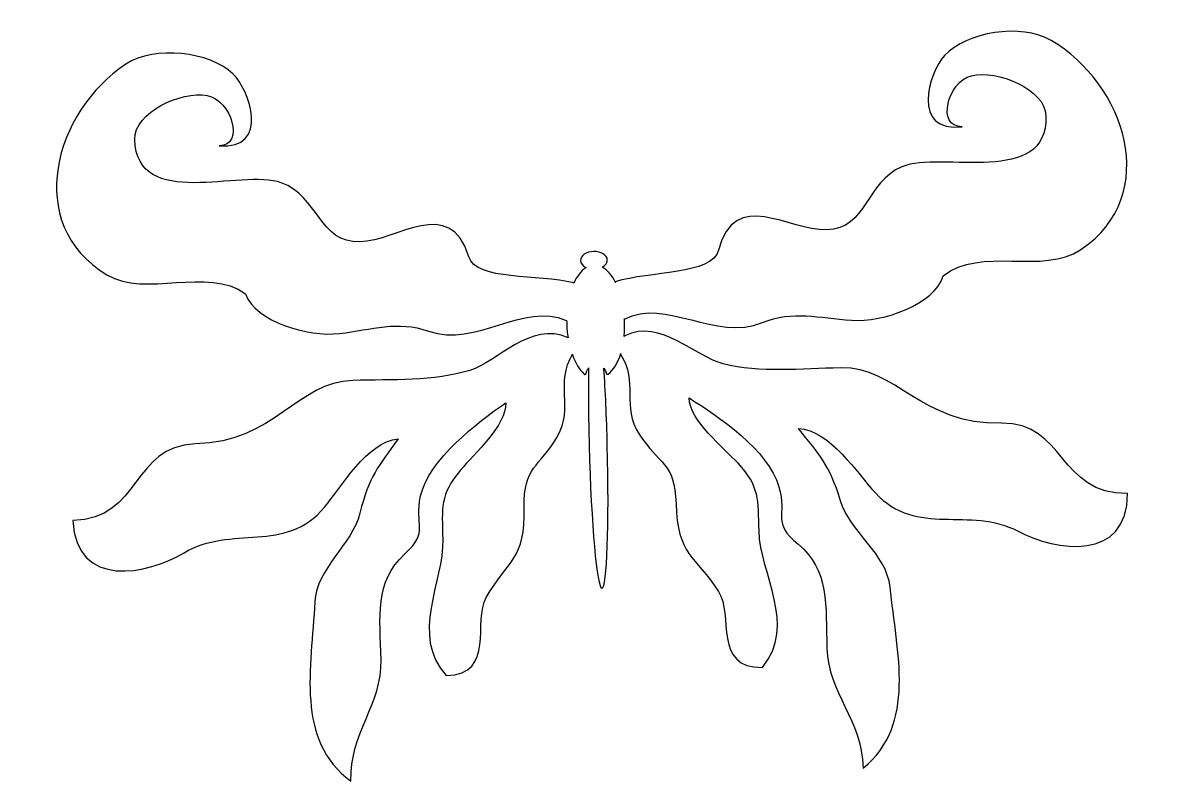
# Model space of a CAD drawing. Header units: centimetres. Extents: x -10.5 to 10.5, y -6.9 to 7.1.
import ezdxf

# ---------------------------------------------------------------- set-up
doc = ezdxf.new("R2010")
doc.units = ezdxf.units.CM
doc.header["$MEASUREMENT"] = 0
doc.layers.add('Camada 1', color=7, linetype='Continuous')

msp = doc.modelspace()

# ---------------------------------------------------------------- linework, layer by layer
at = {"layer": 'Camada 1'}
for points, knots in [([(-0.47659, 1.58017), (-1.25383, 1.9376), (-2.13119, 1.0709), (-3.00873, 1.38274), (-3.00873, 1.38274), (-3.58314, 1.58687), (-4.04889, 1.41264), (-4.65245, 1.34033), (-4.65245, 1.34033), (-5.23295, 1.27082), (-6.19444, 1.55599), (-6.38052, 2.06976), (-6.38052, 2.06976), (-7.09259, 2.58887), (-8.21625, 1.98806), (-8.9374, 2.42301), (-8.9374, 2.42301), (-10.48496, 3.35629), (-9.90359, 5.4388), (-8.58602, 6.30222), (-8.58602, 6.30222), (-8.04728, 6.65528), (-7.04202, 6.53362), (-6.61427, 6.12728), (-6.61427, 6.12728), (-6.30434, 5.83312), (-5.92217, 4.7261), (-6.87025, 4.79846), (-6.87025, 4.79846), (-6.38278, 4.81103), (-6.64932, 5.64454), (-7.08771, 5.72805), (-7.08771, 5.72805), (-7.56817, 5.81968), (-8.4341, 5.41066), (-8.4214, 4.91964), (-8.4214, 4.91964), (-8.38716, 3.59484), (-6.45769, 4.3792), (-5.72395, 4.11856), (-5.72395, 4.11856), (-5.04606, 3.87768), (-5.02148, 3.00787), (-4.27668, 3.02707), (-4.27668, 3.02707), (-3.59088, 3.04472), (-2.61848, 3.89564), (-2.27011, 2.75637), (-2.27011, 2.75637), (-2.13115, 2.30184), (-0.98619, 2.44212), (-0.33482, 2.27221), (-0.33482, 2.27221), (-0.33482, 2.27221), (-0.33614, 2.26668), (-0.33614, 2.26668), (-0.33614, 2.26668), (-0.27759, 2.39564), (-0.20226, 2.49433), (-0.11622, 2.54994), (-0.11622, 2.54994), (-0.11622, 2.54994), (-0.11447, 2.5588), (-0.11447, 2.5588), (-0.11447, 2.5588), (-0.17226, 2.58708), (-0.20996, 2.63212), (-0.21131, 2.68368), (-0.21131, 2.68368), (-0.21366, 2.77335), (-0.10497, 2.84902), (0.03131, 2.85251), (0.03131, 2.85251), (0.1676, 2.85587), (0.27991, 2.78605), (0.28237, 2.69638), (0.28237, 2.69638), (0.28372, 2.64415), (0.24742, 2.59671), (0.18992, 2.56554), (0.18992, 2.56554), (0.18992, 2.56554), (0.1923, 2.5612), (0.1923, 2.5612), (0.1923, 2.5612), (0.2844, 2.51029), (0.36764, 2.41258), (0.43453, 2.28183), (0.43453, 2.28183), (0.43453, 2.28183), (0.42641, 2.29286), (0.42641, 2.29286), (0.42641, 2.29286), (1.0689, 2.49463), (2.21544, 2.41478), (2.33062, 2.875), (2.33062, 2.875), (2.61968, 4.03083), (3.63467, 3.23116), (4.32042, 3.2488), (4.32042, 3.2488), (5.06541, 3.26801), (5.04493, 4.13801), (5.7094, 4.41358), (5.7094, 4.41358), (6.42883, 4.71166), (8.39619, 4.02798), (8.36195, 5.35272), (8.36195, 5.35272), (8.34936, 5.84381), (7.46369, 6.20756), (6.98842, 6.0913), (6.98842, 6.0913), (6.55503, 5.98528), (6.33172, 5.13906), (6.81919, 5.15171), (6.81919, 5.15171), (5.87606, 5.03053), (6.20075, 6.15567), (6.495, 6.4656), (6.495, 6.4656), (6.90127, 6.89335), (7.89891, 7.06673), (8.45522, 6.74188), (8.45522, 6.74188), (9.81555, 5.94755), (10.50349, 3.89771), (9.00621, 2.88603), (9.00621, 2.88603), (8.3084, 2.41444), (7.15532, 2.95652), (6.47087, 2.40137), (6.47087, 2.40137), (6.31151, 1.87871), (5.36602, 1.54438), (4.78272, 1.58375), (4.78272, 1.58375), (4.17622, 1.62479), (3.70211, 1.77475), (3.13892, 1.54134), (3.13892, 1.54134), (2.27794, 1.18447), (1.35632, 2.00642), (0.59813, 1.60704), (0.59813, 1.60704), (0.59813, 1.60704), (0.59749, 1.61577), (0.59749, 1.61577), (0.59749, 1.61577), (0.59847, 1.59701), (0.59921, 1.57812), (0.59971, 1.5591), (0.59971, 1.5591), (0.60217, 1.46319), (0.59897, 1.37148), (0.5905, 1.28507), (0.5905, 1.28507), (0.5905, 1.28507), (0.60222, 1.30044), (0.60222, 1.30044), (0.60222, 1.30044), (1.26164, 1.61932), (1.92082, 0.90505), (2.41686, 0.78096), (2.41686, 0.78096), (3.08549, 0.61369), (3.86508, 0.68933), (4.57948, 0.70783), (4.57948, 0.70783), (5.60199, 0.73421), (6.06718, -0.35042), (7.5407, -0.31238), (7.5407, -0.31238), (8.70701, -0.28222), (8.60589, -1.63942), (9.8639, -1.60696), (9.8639, -1.60696), (9.8643, -2.874), (8.54352, -2.6726), (7.85013, -2.30398), (7.85013, -2.30398), (6.95068, -1.82585), (5.9891, -2.42386), (5.21946, -1.59783), (5.21946, -1.59783), (4.895, -1.24966), (4.38422, -0.43864), (3.80209, -0.40882), (3.80209, -0.40882), (4.19513, -0.90581), (4.3701, -1.06261), (4.57835, -1.7434), (4.57835, -1.7434), (4.75419, -2.31911), (5.42645, -2.71344), (5.49, -3.33241), (5.49, -3.33241), (5.61449, -4.54227), (5.98588, -5.8636), (4.99555, -6.66695), (4.99555, -6.66695), (4.97219, -5.76324), (4.34716, -5.28575), (4.32586, -4.45905), (4.32586, -4.45905), (4.30565, -3.67522), (4.37658, -3.018), (3.79251, -2.53767), (3.79251, -2.53767), (3.30337, -2.13548), (3.59775, -2.02784), (3.44276, -1.48241), (3.44276, -1.48241), (3.25123, -0.80809), (2.33389, -0.19201), (1.78808, 0.15192), (1.78808, 0.15192), (1.79882, -0.2635), (2.41311, -0.75325), (2.68986, -1.05027), (2.68986, -1.05027), (3.08901, -1.47879), (3.06192, -1.72363), (3.07681, -2.2981), (3.07681, -2.2981), (3.09729, -3.09159), (3.7829, -4.03242), (3.14163, -4.81199), (3.14163, -4.81199), (2.22054, -4.83583), (2.60802, -3.8383), (2.33156, -3.41393), (2.33156, -3.41393), (1.89738, -2.74744), (1.57266, -2.75091), (1.54792, -1.78934), (1.54792, -1.78934), (1.52847, -1.03589), (1.23423, -1.07563), (0.86995, -0.5168), (0.86995, -0.5168), (0.53618, -0.0043), (0.85953, 0.44941), (0.52795, 0.95891), (0.52795, 0.95891), (0.52795, 0.95891), (0.53091, 0.97394), (0.53091, 0.97394), (0.53091, 0.97394), (0.47852, 0.80199), (0.39817, 0.6693), (0.29559, 0.5909), (0.29559, 0.5909), (0.25895, 0.56275), (0.27138, 0.64236), (0.22061, 0.69941), (0.22061, 0.69941), (0.22061, 0.69941), (0.21955, 0.69322), (0.21955, 0.69322), (0.21955, 0.69322), (0.24656, 0.28566), (0.26866, -0.1984), (0.2821, -0.71778), (0.2821, -0.71778), (0.31957, -2.17161), (0.27509, -3.35247), (0.18275, -3.3548), (0.18275, -3.3548), (0.09057, -3.35726), (-0.01476, -2.18024), (-0.05223, -0.7264), (-0.05223, -0.7264), (-0.06591, -0.19832), (-0.06871, 0.29378), (-0.06236, 0.70642), (-0.06236, 0.70642), (-0.06236, 0.70642), (-0.06339, 0.69803), (-0.06339, 0.69803), (-0.06339, 0.69803), (-0.11676, 0.63662), (-0.10072, 0.55042), (-0.15158, 0.59937), (-0.15158, 0.59937), (-0.23405, 0.67893), (-0.30581, 0.79815), (-0.35991, 0.94436), (-0.35991, 0.94436), (-0.35991, 0.94436), (-0.35647, 0.96031), (-0.35647, 0.96031), (-0.35647, 0.96031), (-0.68693, 0.42329), (-0.32485, -0.01844), (-0.63672, -0.55567), (-0.63672, -0.55567), (-0.97155, -1.13262), (-1.26741, -1.10804), (-1.24801, -1.86147), (-1.24801, -1.86147), (-1.22319, -2.82318), (-1.5477, -2.83641), (-1.94691, -3.52435), (-1.94691, -3.52435), (-2.20107, -3.96229), (-1.76271, -4.93863), (-2.6838, -4.96244), (-2.6838, -4.96244), (-3.36428, -4.2169), (-2.72828, -3.24207), (-2.74865, -2.44855), (-2.74865, -2.44855), (-2.76355, -1.87393), (-2.80313, -1.6308), (-2.4266, -1.18241), (-2.4266, -1.18241), (-2.16543, -0.87131), (-1.57726, -0.35064), (-1.58803, 0.06478), (-1.58803, 0.06478), (-2.11529, -0.30683), (-2.99964, -0.96934), (-3.15624, -1.65268), (-3.15624, -1.65268), (-3.28282, -2.20537), (-2.98344, -2.29771), (-3.45112, -2.72461), (-3.45112, -2.72461), (-4.00952, -3.23446), (-3.9048, -3.88716), (-3.88464, -4.67083), (-3.88464, -4.67083), (-3.86324, -5.49765), (-4.46289, -6.00663), (-4.4396, -6.91042), (-4.4396, -6.91042), (-5.4701, -6.15919), (-5.1672, -4.8204), (-5.10542, -3.60585), (-5.10542, -3.60585), (-5.07364, -2.9845), (-4.42293, -2.55588), (-4.27677, -1.97184), (-4.27677, -1.97184), (-4.10392, -1.28122), (-3.93734, -1.1157), (-3.57028, -0.5991), (-3.57028, -0.5991), (-4.15027, -0.65884), (-4.61861, -1.49511), (-4.92471, -1.8596), (-4.92471, -1.8596), (-5.65046, -2.72423), (-6.64164, -2.17657), (-7.5153, -2.70047), (-7.5153, -2.70047), (-8.1888, -3.1043), (-9.49751, -3.37357), (-9.56233, -2.10825), (-9.56233, -2.10825), (-8.30439, -2.07586), (-8.47537, -0.72567), (-7.30898, -0.69556), (-7.30898, -0.69556), (-5.83565, -0.65757), (-5.42697, 0.44948), (-4.40446, 0.47588), (-4.40446, 0.47588), (-3.69001, 0.49427), (-2.9075, 0.459), (-2.24842, 0.66053), (-2.24842, 0.66053), (-1.7537, 0.81177), (-1.12354, 1.57467), (-0.43957, 1.26264), (-0.43957, 1.26264), (-0.43957, 1.26264), (-0.44105, 1.25933), (-0.44105, 1.25933), (-0.44105, 1.25933), (-0.45502, 1.34601), (-0.46365, 1.43729), (-0.46605, 1.53159), (-0.46605, 1.53159), (-0.46647, 1.54789), (-0.46671, 1.56411), (-0.46676, 1.58022), (-0.46676, 1.58022), (-0.46676, 1.58022), (-0.47659, 1.58017), (-0.47659, 1.58017)], [0, 0, 0, 0, 0.01010101, 0.01010101, 0.01010101, 0.01010101, 0.02020202, 0.02020202, 0.02020202, 0.02020202, 0.03030303, 0.03030303, 0.03030303, 0.03030303, 0.04040404, 0.04040404, 0.04040404, 0.04040404, 0.05050505, 0.05050505, 0.05050505, 0.05050505, 0.06060606, 0.06060606, 0.06060606, 0.06060606, 0.07070707, 0.07070707, 0.07070707, 0.07070707, 0.08080808, 0.08080808, 0.08080808, 0.08080808, 0.09090909, 0.09090909, 0.09090909, 0.09090909, 0.1010101, 0.1010101, 0.1010101, 0.1010101, 0.11111111, 0.11111111, 0.11111111, 0.11111111, 0.12121212, 0.12121212, 0.12121212, 0.12121212, 0.13131313, 0.13131313, 0.13131313, 0.13131313, 0.14141414, 0.14141414, 0.14141414, 0.14141414, 0.15151515, 0.15151515, 0.15151515, 0.15151515, 0.16161616, 0.16161616, 0.16161616, 0.16161616, 0.17171717, 0.17171717, 0.17171717, 0.17171717, 0.18181818, 0.18181818, 0.18181818, 0.18181818, 0.19191919, 0.19191919, 0.19191919, 0.19191919, 0.2020202, 0.2020202, 0.2020202, 0.2020202, 0.21212121, 0.21212121, 0.21212121, 0.21212121, 0.22222222, 0.22222222, 0.22222222, 0.22222222, 0.23232323, 0.23232323, 0.23232323, 0.23232323, 0.24242424, 0.24242424, 0.24242424, 0.24242424, 0.25252525, 0.25252525, 0.25252525, 0.25252525, 0.26262626, 0.26262626, 0.26262626, 0.26262626, 0.27272727, 0.27272727, 0.27272727, 0.27272727, 0.28282828, 0.28282828, 0.28282828, 0.28282828, 0.29292929, 0.29292929, 0.29292929, 0.29292929, 0.3030303, 0.3030303, 0.3030303, 0.3030303, 0.31313131, 0.31313131, 0.31313131, 0.31313131, 0.32323232, 0.32323232, 0.32323232, 0.32323232, 0.33333333, 0.33333333, 0.33333333, 0.33333333, 0.34343434, 0.34343434, 0.34343434, 0.34343434, 0.35353535, 0.35353535, 0.35353535, 0.35353535, 0.36363636, 0.36363636, 0.36363636, 0.36363636, 0.37373737, 0.37373737, 0.37373737, 0.37373737, 0.38383838, 0.38383838, 0.38383838, 0.38383838, 0.39393939, 0.39393939, 0.39393939, 0.39393939, 0.4040404, 0.4040404, 0.4040404, 0.4040404, 0.41414141, 0.41414141, 0.41414141, 0.41414141, 0.42424242, 0.42424242, 0.42424242, 0.42424242, 0.43434343, 0.43434343, 0.43434343, 0.43434343, 0.44444444, 0.44444444, 0.44444444, 0.44444444, 0.45454545, 0.45454545, 0.45454545, 0.45454545, 0.46464646, 0.46464646, 0.46464646, 0.46464646, 0.47474747, 0.47474747, 0.47474747, 0.47474747, 0.48484848, 0.48484848, 0.48484848, 0.48484848, 0.49494949, 0.49494949, 0.49494949, 0.49494949, 0.50505051, 0.50505051, 0.50505051, 0.50505051, 0.51515152, 0.51515152, 0.51515152, 0.51515152, 0.52525253, 0.52525253, 0.52525253, 0.52525253, 0.53535354, 0.53535354, 0.53535354, 0.53535354, 0.54545455, 0.54545455, 0.54545455, 0.54545455, 0.55555556, 0.55555556, 0.55555556, 0.55555556, 0.56565657, 0.56565657, 0.56565657, 0.56565657, 0.57575758, 0.57575758, 0.57575758, 0.57575758, 0.58585859, 0.58585859, 0.58585859, 0.58585859, 0.5959596, 0.5959596, 0.5959596, 0.5959596, 0.60606061, 0.60606061, 0.60606061, 0.60606061, 0.61616162, 0.61616162, 0.61616162, 0.61616162, 0.62626263, 0.62626263, 0.62626263, 0.62626263, 0.63636364, 0.63636364, 0.63636364, 0.63636364, 0.64646465, 0.64646465, 0.64646465, 0.64646465, 0.65656566, 0.65656566, 0.65656566, 0.65656566, 0.66666667, 0.66666667, 0.66666667, 0.66666667, 0.67676768, 0.67676768, 0.67676768, 0.67676768, 0.68686869, 0.68686869, 0.68686869, 0.68686869, 0.6969697, 0.6969697, 0.6969697, 0.6969697, 0.70707071, 0.70707071, 0.70707071, 0.70707071, 0.71717172, 0.71717172, 0.71717172, 0.71717172, 0.72727273, 0.72727273, 0.72727273, 0.72727273, 0.73737374, 0.73737374, 0.73737374, 0.73737374, 0.74747475, 0.74747475, 0.74747475, 0.74747475, 0.75757576, 0.75757576, 0.75757576, 0.75757576, 0.76767677, 0.76767677, 0.76767677, 0.76767677, 0.77777778, 0.77777778, 0.77777778, 0.77777778, 0.78787879, 0.78787879, 0.78787879, 0.78787879, 0.7979798, 0.7979798, 0.7979798, 0.7979798, 0.80808081, 0.80808081, 0.80808081, 0.80808081, 0.81818182, 0.81818182, 0.81818182, 0.81818182, 0.82828283, 0.82828283, 0.82828283, 0.82828283, 0.83838384, 0.83838384, 0.83838384, 0.83838384, 0.84848485, 0.84848485, 0.84848485, 0.84848485, 0.85858586, 0.85858586, 0.85858586, 0.85858586, 0.86868687, 0.86868687, 0.86868687, 0.86868687, 0.87878788, 0.87878788, 0.87878788, 0.87878788, 0.88888889, 0.88888889, 0.88888889, 0.88888889, 0.8989899, 0.8989899, 0.8989899, 0.8989899, 0.90909091, 0.90909091, 0.90909091, 0.90909091, 0.91919192, 0.91919192, 0.91919192, 0.91919192, 0.92929293, 0.92929293, 0.92929293, 0.92929293, 0.93939394, 0.93939394, 0.93939394, 0.93939394, 0.94949495, 0.94949495, 0.94949495, 0.94949495, 0.95959596, 0.95959596, 0.95959596, 0.95959596, 0.96969697, 0.96969697, 0.96969697, 0.96969697, 0.97979798, 0.97979798, 0.97979798, 0.97979798, 1, 1, 1, 1]), ([(-0.47659, 1.58017), (-0.47659, 1.58017), (-0.47659, 1.58017), (-0.47659, 1.58017), (-0.47659, 1.58017), (-0.47659, 1.58017), (-0.47659, 1.58017), (-0.47659, 1.58017)], [0, 0, 0, 0, 0.33333333, 0.33333333, 0.33333333, 0.33333333, 1, 1, 1, 1])]:
    msp.add_open_spline(points, degree=3, knots=knots, dxfattribs=at)

doc.saveas('drawing.dxf')
